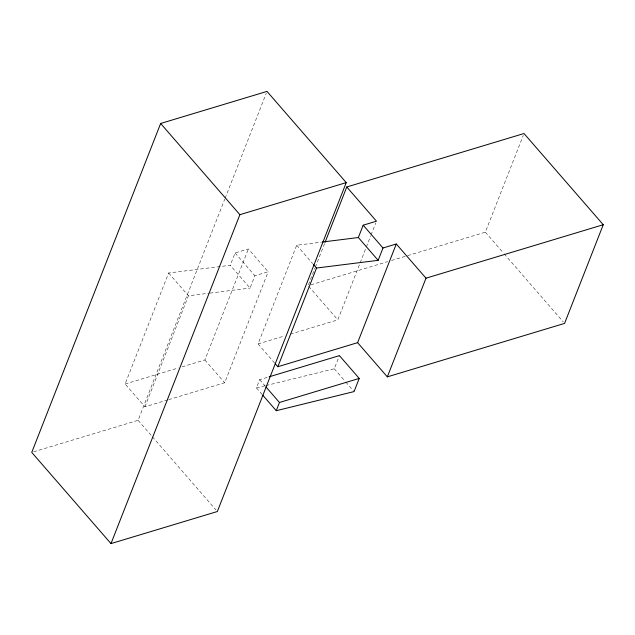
<?xml version="1.0" encoding="UTF-8"?>
<svg xmlns="http://www.w3.org/2000/svg" width="635" height="635" viewBox="0 0 635 635"><rect width="100%" height="100%" fill="white"/><g stroke="black" fill="none" stroke-linecap="round" stroke-linejoin="round"><path stroke-width="0.48" stroke-dasharray="3.17 2.38" d="M167.711 399.939L144.923 406.813L125.111 384.016L168.616 273.002L230.251 265.287L250.055 288.092L254.889 275.757L268.184 271.748L248.372 248.944L235.085 252.952L230.251 265.287M33.647 451.818L138.097 420.314L224.75 199.2M225.115 198.279L266.279 93.242M144.923 406.813L188.42 295.807L208.971 293.235M182.086 366.832L204.875 359.958L248.372 248.944M168.656 399.653L224.679 382.754L268.184 271.748M274.661 363.037L258.048 343.916L296.72 245.245L321.175 242.181M262.184 394.526L256.437 387.906L259.659 379.682L268.208 377.103M308.451 284.734L314.96 268.129M315.325 267.208L324.715 243.237M290.33 334.177L337.804 319.857L359.854 263.604M360.212 262.684L365.998 247.928M366.355 247.007L370.697 235.934M371.054 235.013L375.753 223.028M266.041 385.548L334.264 368.776L339.423 355.624M407.614 255.635L485.338 232.188L523.288 135.358M310.936 284.798L387.715 261.636M391.501 260.493L406.67 255.921M125.111 384.016L178.284 367.975M258.048 343.916L284.631 335.899M256.437 387.906L265.081 385.778M209.947 293.116L250.055 288.092M485.338 232.188L503.523 253.127M504.174 253.873L563.285 321.905M296.72 245.245L312.69 263.628M308.737 286.401L337.804 319.857M235.085 252.952L254.889 275.757M334.264 368.776L345.13 381.286M345.765 382.016L353.433 390.842M168.616 273.002L188.42 295.807M259.659 379.682L265.406 386.302M204.875 359.958L224.679 382.754M138.097 420.314L151.741 436.015M152.384 436.761L216.035 510.024"/><path stroke-width="0.95" d="M160.647 123.476L31.75 452.39L110.99 543.6L217.337 511.524L346.234 182.61L267.002 91.4L160.647 123.476L239.887 214.686L110.99 543.6M325.08 242.308L346.766 186.984L524.01 133.517L603.25 224.726L564.578 323.398L387.334 376.865L357.616 342.662L396.288 243.983L426.006 278.186L387.334 376.865M275.296 363.776L277.852 366.72L316.524 268.041L378.158 260.326L382.992 247.991L396.288 243.983M262.827 395.264L276.249 410.71L279.471 402.487L359.227 378.428L339.423 355.624L269.153 376.817M322.151 242.054L358.354 237.53L363.18 225.195L376.476 221.186L346.766 186.984M359.227 378.428L354.076 391.581L276.249 410.71M239.887 214.686L346.234 182.61M426.006 278.186L603.25 224.726M277.852 366.72L357.616 342.662M363.18 225.195L382.992 247.991M358.354 237.53L378.158 260.326M313.333 264.366L316.524 268.041M266.049 387.04L279.471 402.487"/></g></svg>
